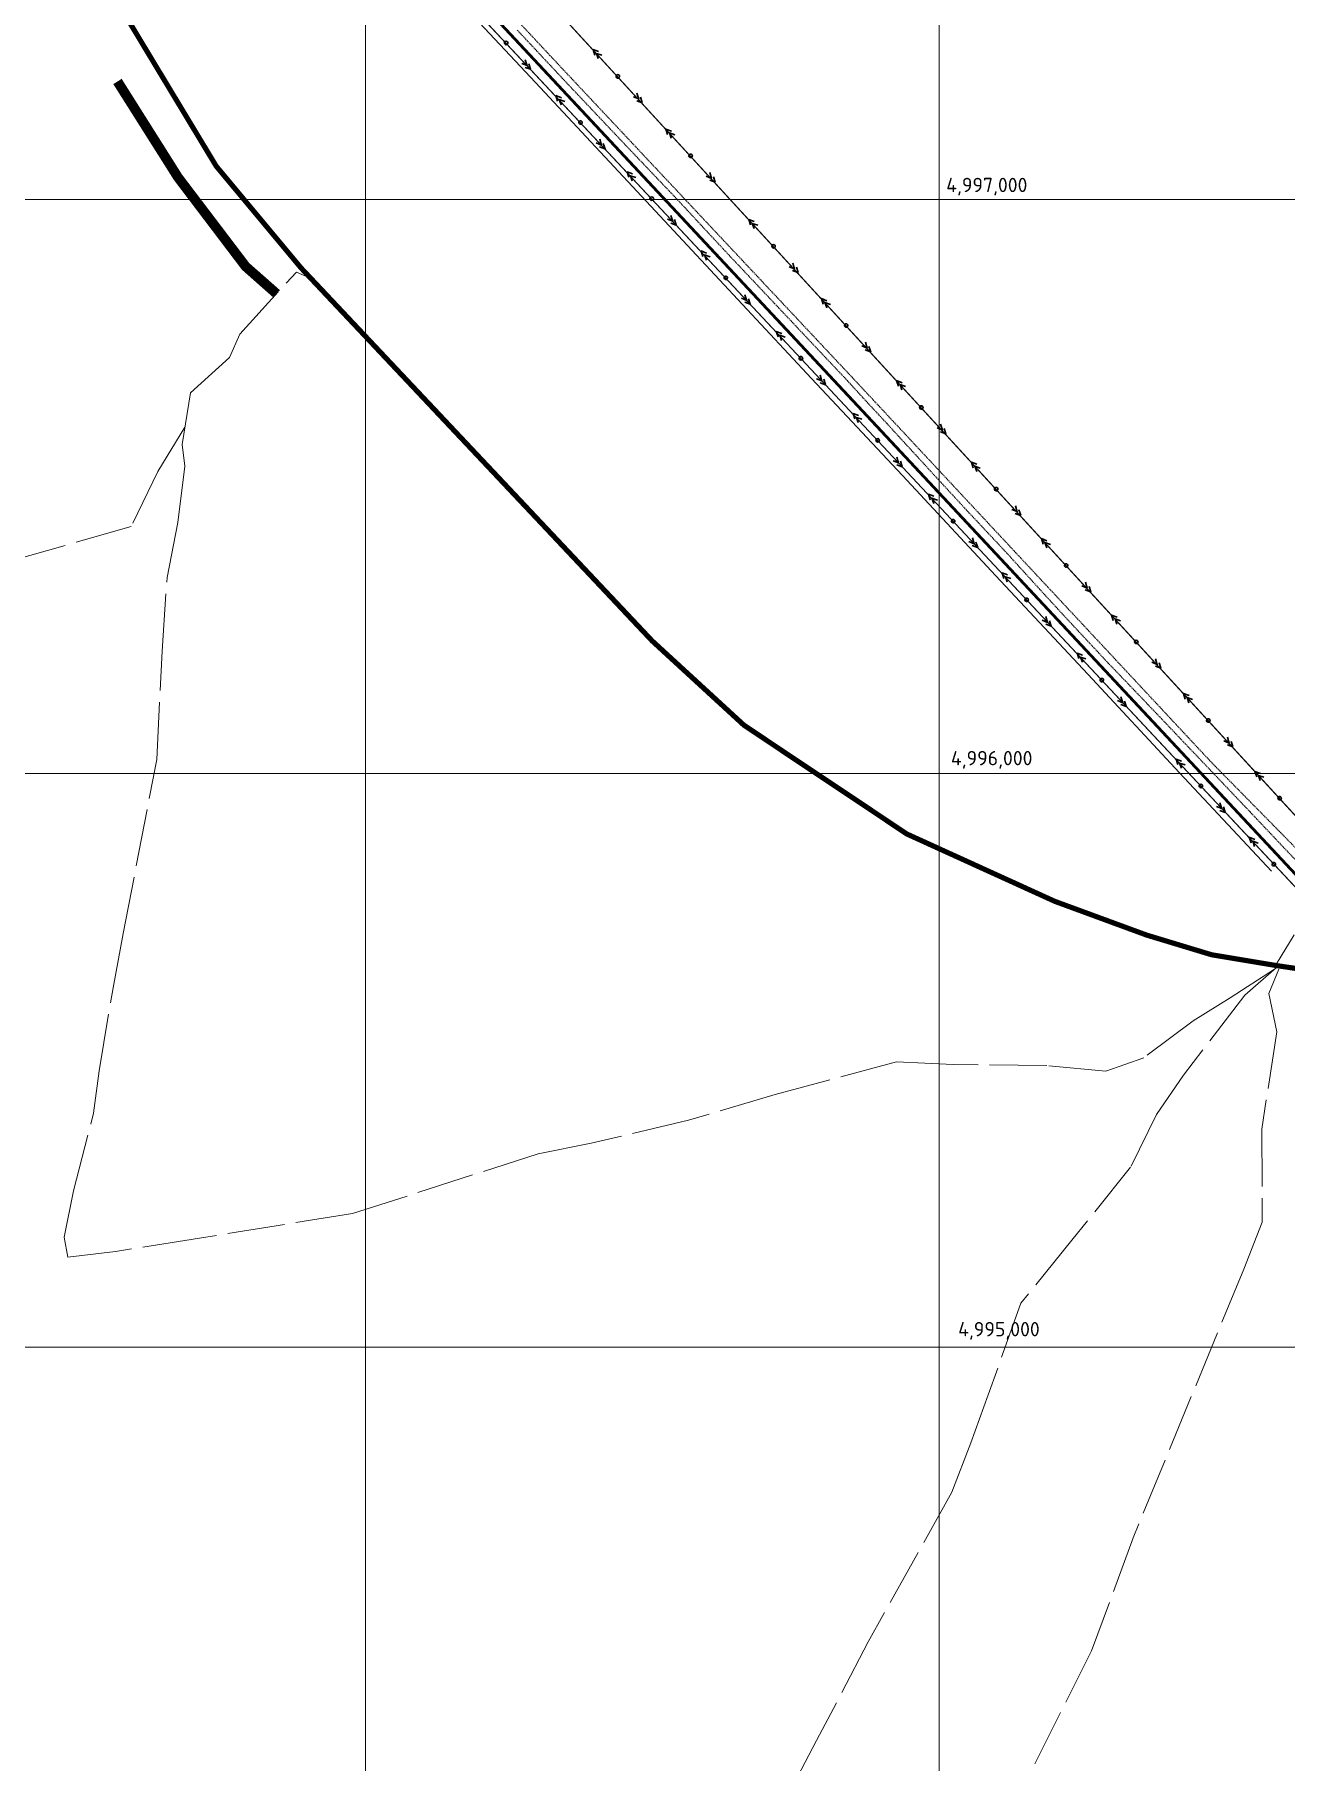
# Model space of a CAD drawing. Header units: millimetres. Extents: x 519 to 9564855, y -810 to 5021775.
# Drawn here: x 9521423 to 9523604, y 4994278 to 4997288 of the extents above; entities that cross this region are included whole.
import ezdxf

# ---------------------------------------------------------------- set-up
doc = ezdxf.new("R2010")
doc.units = ezdxf.units.MM
doc.header["$LTSCALE"] = 2
doc.header["$MEASUREMENT"] = 0
for name, pattern in [('92051501$0$GROUND1', [60, 50, -10]), ('92051501$0$GROUND2', [35, 25, -10]), ('Podzemka', [5, 2, -1, 2])]:
    doc.linetypes.add(name, pattern=pattern)
for name, color, linetype in [('AL_PIP_CRUDE OIL', 210, 'Continuous'), ('GRID_PULKOVO', 7, 'Continuous'), ('ROAD_ASF', 9, 'Continuous'), ('ROAD_FIELD', 255, '92051501$0$GROUND2'), ('ROAD_GROUND', 9, 'Continuous'), ('Эл.выс.', 1, 'Continuous')]:
    doc.layers.add(name, color=color, linetype=linetype)
for name, color, linetype, lineweight in [('Водопровод', 5, 'Continuous', 30), ('Электро', 1, 'Continuous', 30), ('Электроснаб', 1, 'Continuous', 18), ('Электроснабжене', 1, 'Continuous', 18)]:
    doc.layers.add(name, color=color, linetype=linetype, lineweight=lineweight)
doc.styles.add('Elect', font='isocpeur.ttf')

msp = doc.modelspace()

# ---------------------------------------------------------------- linework, layer by layer
at = {"layer": 'AL_PIP_CRUDE OIL', "lineweight": 60, "const_width": 5}
msp.add_lwpolyline([(9523408.96955, 5008589.07215), (9522866.96955, 5008436.07215), (9522326.96955, 5007087.07215), (9522313.96594, 5006750.08943), (9522363.50455, 5006330.19015), (9523532.73502, 5003851.53167), (9523509.9659, 5003501.17422), (9523544.63322, 5003488.85485), (9523203.95221, 5002551.92724), (9523207.94138, 5002504.46778), (9521587.24018, 4997999.63007), (9523708.12981, 4995731.08727), (9526814.15531, 4995451.17542), (9528489.4409, 4995215.37355), (9528594.43514, 4995358.95224), (9530593.64001, 4995059.64331), (9530879.24426, 4994914.43479), (9530977.35799, 4994842.68501), (9531002.94658, 4994841.81396), (9531002.94658, 4994841.81396), (9531002.94648, 4994841.81391)], dxfattribs=at)
at = {"layer": 'GRID_PULKOVO', "lineweight": 0}
for p, q in [((9523000, 5011000), (9523000, 4992000)), ((9522000, 5010000), (9522000, 4992000)), ((9519000, 4997000), (9533000, 4997000)), ((9519000, 4996000), (9533000, 4996000)), ((9519000, 4995000), (9533000, 4995000))]:
    msp.add_line(p, q, dxfattribs=at)
at = {"layer": 'ROAD_ASF', "lineweight": 0}
for points in [[(9528298.2867, 4995168.93136), (9526231.21481, 4995381.48735), (9523869.78115, 4995627.69086), (9523645.75861, 4995653.60503), (9523591.51173, 4995661.52648), (9523474.39828, 4995680.98455), (9523360.83194, 4995715.36281), (9523200.35695, 4995774.30053), (9522942.1872, 4995891.78385), (9522657.92062, 4996081.52179), (9522497.5187, 4996228.7826), (9521885.14489, 4996878.97331), (9521737.23529, 4997056.36456), (9521526.30791, 4997406.20512)], [(9528299.337, 4995174.855), (9526231.837, 4995387.455), (9523870.437, 4995633.655), (9523646.537, 4995659.555), (9523592.437, 4995667.455), (9523475.76488, 4995686.83974), (9523362.737, 4995721.055), (9523202.637, 4995779.855), (9522945.1143, 4995897.04387), (9522661.637, 4996086.255), (9522501.737, 4996233.055), (9521889.637, 4996882.955), (9521742.137, 4997059.855), (9521531.837, 4997408.655)]]:
    msp.add_lwpolyline(points, dxfattribs=at)
at = {"layer": 'ROAD_FIELD', "linetype": '92051501$0$GROUND1', "lineweight": 0}
for points in [[(9523584.76439, 4995659.02487), (9523507.4633, 4995608.82682), (9523442.97659, 4995569.06249), (9523356.53696, 4995504.61689), (9523290.67822, 4995481.30679), (9523187.7739, 4995490.90504), (9523024.637, 4995492.855), (9522925.337, 4995497.455), (9522714.137, 4995440.355), (9522562.837, 4995395.555), (9522393.437, 4995355.755), (9522300.837, 4995336.855), (9521977.337, 4995233.155), (9521710.637, 4995190.155), (9521563.937, 4995166.755), (9521481.237, 4995157.255), (9521474.737, 4995191.655), (9521490.637, 4995272.855), (9521525.98015, 4995407.68476), (9521535.58457, 4995481.72866), (9521559.737, 4995626.255), (9521577.437, 4995720.855), (9521636.12463, 4996024.47125), (9521645.337, 4996213.255), (9521653.96144, 4996341.21463), (9521672.937, 4996436.955), (9521684.737, 4996535.455), (9521680.38944, 4996573.4016), (9521694.637, 4996662.955), (9521763.037, 4996724.855), (9521780.54959, 4996765.36734), (9521879.3377, 4996873.69081), (9521898.14796, 4996865.16724)], [(9521685.17409, 4996603.47565), (9521638.137, 4996526.055), (9521591.52591, 4996430.39426), (9521383.837, 4996370.955), (9521170.037, 4996321.855), (9521077.88383, 4996308.04249)], [(9523681.29951, 4995821.02576), (9523588.05274, 4995668.18343)], [(9523588.26203, 4995662.06641), (9523532.54019, 4995613.61086), (9523425.837, 4995474.255), (9523378.537, 4995405.655), (9523333.737, 4995314.055), (9523231.2364, 4995186.39223), (9523142.337, 4995076.855), (9523085.637, 4994917.055), (9523055.137, 4994833.355), (9523021.937, 4994747.255), (9522876.437, 4994486.755), (9522786.27817, 4994314.51292), (9522739.337, 4994225.655), (9522690.937, 4994093.555), (9522669.937, 4993973.355), (9522627.75277, 4993752.52436), (9522597.637, 4993606.755), (9522575.237, 4993480.355), (9522534.937, 4993262.055), (9522501.237, 4993080.055), (9522485.437, 4992967.755), (9522443.09503, 4992756.29474), (9522429.24221, 4992531.01557)], [(9523591.937, 4995658.855), (9523574.82655, 4995616.74594), (9523588.75818, 4995549.66339), (9523562.16139, 4995380.05852), (9523563.137, 4995217.855), (9523531.037, 4995136.255), (9523337.90383, 4994668.18661), (9523265.7125, 4994470.73622), (9523159.337, 4994259.655), (9523121.037, 4994114.055), (9523103.93647, 4994032.09814), (9523093.237, 4993954.155), (9523061.97258, 4993522.72109), (9523102.037, 4993276.755), (9523132.64409, 4992922.77557), (9523095.99964, 4992600.46961), (9523096.72584, 4992562.92903)]]:
    msp.add_lwpolyline(points, dxfattribs=at)
at = {"layer": 'ROAD_GROUND', "color": 8, "lineweight": 0, "const_width": 9}
msp.add_lwpolyline([(9528298.81185, 4995171.89318), (9526231.52379, 4995384.4714), (9523870.10908, 4995630.67293), (9523646.14781, 4995656.58002), (9523591.97436, 4995664.49074), (9523475.08158, 4995683.91215), (9523361.78447, 4995718.2089), (9523201.49697, 4995777.07777), (9522943.65075, 4995894.41386), (9522659.77881, 4996083.8884), (9522499.62785, 4996230.9188), (9521887.39094, 4996880.96416), (9521739.68614, 4997058.10978), (9521529.07245, 4997407.43006)], dxfattribs=at)
at = {"layer": 'ROAD_GROUND', "lineweight": 0}
for points, const_width in [([(9521567.40172, 4997205.64075), (9521673.0687, 4997038.87721), (9521790.8106, 4996883.32921), (9521844.82041, 4996835.66063)], 14), ([(9521574.04653, 4997209.1665), (9521576.61374, 4997205.11493)], 0.5)]:
    msp.add_lwpolyline(points, dxfattribs=dict(at, const_width=const_width))
for points in [[(9521561.06643, 4997201.6265), (9521666.90041, 4997034.59942), (9521785.2842, 4996878.20341), (9521839.8575, 4996830.03751)], [(9521573.737, 4997209.655), (9521679.237, 4997043.155), (9521796.337, 4996888.455), (9521849.78333, 4996841.28375)]]:
    msp.add_lwpolyline(points, dxfattribs=at)
at = {"layer": 'Водопровод', "linetype": 'Podzemka', "lineweight": 0, "ltscale": 0.5}
for points in [[(9521809.05861, 4997801.17492), (9522321.28486, 4997251.24444), (9522848.09461, 4996690.34295), (9523018.04254, 4996508.29052), (9523474.44343, 4996019.34995), (9523726.43358, 4995763.56926), (9523744.07352, 4995759.63526), (9524100.88532, 4995720.85887), (9524418.9719, 4995696.8346), (9524721.48043, 4995667.5756), (9525443.73324, 4995607.90442), (9525570.37635, 4995599.69793), (9526108.40371, 4995547.55865), (9526286.02644, 4995530.48459), (9526475.15533, 4995517.41433), (9526683.99455, 4995499.87704), (9526817.43808, 4995482.55757), (9527010.89284, 4995452.72098), (9527327.42458, 4995409.488), (9527594.44513, 4995374.98379), (9527801.7804, 4995344.91779)], [(9523638.10901, 4995831.29506), (9523599.05466, 4995872.47944), (9523541.83181, 4995933.06846), (9523464.54231, 4996014.26932), (9523364.20588, 4996119.74579), (9523294.73569, 4996192.1673), (9523225.19185, 4996266.52767), (9523175.33429, 4996320.75492), (9523118.08286, 4996383.73245), (9523047.57824, 4996458.94615), (9522990.90932, 4996520.23298), (9522908.4206, 4996610.18265), (9522866.29701, 4996655.51549), (9522845.34557, 4996678.46718), (9522839.93345, 4996684.39599), (9522713.33543, 4996818.52259), (9522630.98179, 4996905.89695), (9522543.10474, 4997000.44274), (9522446.31252, 4997102.06086), (9522345.82408, 4997208.39829), (9522263.99232, 4997295.82371)]]:
    msp.add_lwpolyline(points, dxfattribs=at)
at = {"layer": 'Эл.выс.', "elevation": -24.6849}
msp.add_lwpolyline([(9523579.39276, 4995829.48628), (9523419.11216, 4996001.27608), (9523259.18776, 4996172.66338), (9523098.88686, 4996344.32558), (9522936.00336, 4996518.90938), (9522777.38316, 4996688.32498), (9522617.08846, 4996860.15728), (9522456.94916, 4997031.73548), (9522296.31526, 4997203.82818), (9522136.63956, 4997374.64808), (9521979.43256, 4997543.00418), (9521819.42276, 4997714.34828), (9521658.90166, 4997886.53658), (9521563.59846, 4997995.00008), (9521604.86126, 4998117.72308), (9521550.29116, 4997990.23788), (9521658.90166, 4997886.53658)], dxfattribs=at)
at = {"layer": 'Электро'}
for p, q in [((9521686.2361, 4998035.15895), (9523675.71145, 4995866.21379)), ((9523696.51523, 4995720.48046), (9521569.84884, 4997994.48601)), ((9522281.64135, 4997233.087), (9522278.52228, 4997243.58019)), ((9522406.0609, 4997257.84576), (9522396.56723, 4997261.45435)), ((9522396.56723, 4997261.45435), (9522399.56708, 4997251.86652)), ((9522402.53568, 4997254.59989), (9522412.04396, 4997251.34779)), ((9522405.73567, 4997245.53939), (9522402.53568, 4997254.59989)), ((9522281.65671, 4997233.44346), (9522272.35671, 4997237.24287)), ((9522287.62579, 4997226.93266), (9522278.31043, 4997230.3756)), ((9522287.81169, 4997227.10309), (9522284.81709, 4997236.34088)), ((9522331.8057, 4997181.15375), (9522334.78495, 4997171.5595)), ((9522341.2916, 4997177.52478), (9522331.8057, 4997181.15375)), ((9522476.22729, 4997174.93854), (9522473.08568, 4997185.42501)), ((9522340.93993, 4997165.21913), (9522337.75942, 4997174.28649)), ((9522337.75942, 4997174.28649), (9522347.26069, 4997171.01397)), ((9522476.24188, 4997175.29503), (9522466.93373, 4997179.07445)), ((9522482.22493, 4997168.79706), (9522472.9022, 4997172.21999)), ((9522482.41047, 4997168.9679), (9522479.39602, 4997178.19923)), ((9522533.12624, 4997119.31792), (9522523.63256, 4997122.9265)), ((9522523.63256, 4997122.9265), (9522526.63241, 4997113.33868)), ((9522411.2951, 4997094.82349), (9522401.9951, 4997098.6229)), ((9522417.26418, 4997088.31269), (9522407.94882, 4997091.75564)), ((9522411.27974, 4997094.46704), (9522408.16067, 4997104.96023)), ((9522417.45009, 4997088.48313), (9522414.45548, 4997097.72091)), ((9522529.60101, 4997116.07204), (9522539.10929, 4997112.81995)), ((9522532.801, 4997107.01154), (9522529.60101, 4997116.07204)), ((9522455.89622, 4997048.46602), (9522458.87547, 4997038.87177)), ((9522465.38213, 4997044.83705), (9522455.89622, 4997048.46602)), ((9522465.03046, 4997032.5314), (9522461.84994, 4997041.59875)), ((9522461.84994, 4997041.59875), (9522471.35121, 4997038.32624)), ((9522603.30721, 4997036.76719), (9522593.99907, 4997040.54661)), ((9522609.29026, 4997030.26922), (9522599.96753, 4997033.69215)), ((9522603.29262, 4997036.4107), (9522600.15101, 4997046.89716)), ((9522609.4758, 4997030.44005), (9522606.46136, 4997039.67139)), ((9522535.37027, 4996961.7793), (9522532.25119, 4996972.2725)), ((9522535.38563, 4996962.13576), (9522526.08562, 4996965.93517)), ((9522541.35471, 4996955.62496), (9522532.03935, 4996959.0679)), ((9522541.54061, 4996955.7954), (9522538.546, 4996965.03318)), ((9522677.68843, 4996961.71483), (9522668.19475, 4996965.32342)), ((9522668.19475, 4996965.32342), (9522671.1946, 4996955.73559)), ((9522674.1632, 4996958.46895), (9522683.67148, 4996955.21686)), ((9522677.36319, 4996949.40845), (9522674.1632, 4996958.46895)), ((9522585.01192, 4996910.40496), (9522587.99117, 4996900.81071)), ((9522594.49783, 4996906.77599), (9522585.01192, 4996910.40496)), ((9522594.14615, 4996894.47034), (9522590.96564, 4996903.5377)), ((9522590.96564, 4996903.5377), (9522600.46691, 4996900.26518)), ((9522747.8694, 4996879.1641), (9522738.56126, 4996882.94352)), ((9522747.85481, 4996878.80761), (9522744.7132, 4996889.29407)), ((9522754.03799, 4996872.83696), (9522751.02355, 4996882.0683)), ((9522753.85245, 4996872.66613), (9522744.52972, 4996876.08906)), ((9522664.50132, 4996824.07471), (9522655.20132, 4996827.87411)), ((9522670.4704, 4996817.5639), (9522661.15504, 4996821.00685)), ((9522664.48597, 4996823.71825), (9522661.36689, 4996834.21144)), ((9522670.65631, 4996817.73434), (9522667.6617, 4996826.97212)), ((9522804.28443, 4996823.69865), (9522794.79075, 4996827.30723)), ((9522794.79075, 4996827.30723), (9522797.7906, 4996817.71941)), ((9522800.75921, 4996820.45277), (9522810.26748, 4996817.20068)), ((9522803.95919, 4996811.39227), (9522800.75921, 4996820.45277)), ((9522716.07327, 4996770.26345), (9522719.05252, 4996760.6692)), ((9522725.55917, 4996766.63448), (9522716.07327, 4996770.26345)), ((9522725.2075, 4996754.32883), (9522722.02699, 4996763.39619)), ((9522722.02699, 4996763.39619), (9522731.52826, 4996760.12368)), ((9522874.46541, 4996741.14792), (9522865.15726, 4996744.92734)), ((9522880.44846, 4996734.64995), (9522871.12572, 4996738.07288)), ((9522874.45081, 4996740.79143), (9522871.3092, 4996751.27789)), ((9522880.63399, 4996734.82078), (9522877.61955, 4996744.05212)), ((9522795.56267, 4996683.9332), (9522786.26267, 4996687.7326)), ((9522801.53175, 4996677.42239), (9522792.21639, 4996680.86534)), ((9522795.54732, 4996683.57674), (9522792.42824, 4996694.06993)), ((9522801.71766, 4996677.59283), (9522798.72305, 4996686.83062)), ((9522935.32376, 4996680.83831), (9522925.83009, 4996684.4469)), ((9522925.83009, 4996684.4469), (9522928.82993, 4996674.85907)), ((9522931.79854, 4996677.59244), (9522941.30681, 4996674.34034)), ((9522934.99852, 4996668.53193), (9522931.79854, 4996677.59244)), ((9522849.75867, 4996627.31609), (9522852.73792, 4996617.72185)), ((9522859.24458, 4996623.68712), (9522849.75867, 4996627.31609)), ((9522858.89291, 4996611.38147), (9522855.71239, 4996620.44883)), ((9522855.71239, 4996620.44883), (9522865.21366, 4996617.17632)), ((9523005.49014, 4996597.93109), (9523002.34854, 4996608.41756)), ((9523005.50474, 4996598.28758), (9522996.19659, 4996602.067)), ((9523011.48779, 4996591.78961), (9523002.16505, 4996595.21254)), ((9523011.67332, 4996591.96044), (9523008.65888, 4996601.19178)), ((9522929.23272, 4996540.62938), (9522926.11364, 4996551.12257)), ((9522929.24808, 4996540.98584), (9522919.94807, 4996544.78524)), ((9522935.21716, 4996534.47503), (9522925.90179, 4996537.91798)), ((9522935.40306, 4996534.64547), (9522932.40845, 4996543.88326)), ((9523065.72162, 4996538.67731), (9523056.22795, 4996542.28589)), ((9523056.22795, 4996542.28589), (9523059.22779, 4996532.69807)), ((9523062.1964, 4996535.43143), (9523071.70468, 4996532.17934)), ((9523065.39639, 4996526.37093), (9523062.1964, 4996535.43143)), ((9522981.42054, 4996486.53247), (9522984.39978, 4996476.93822)), ((9522990.90644, 4996482.9035), (9522981.42054, 4996486.53247)), ((9522990.55477, 4996470.59785), (9522987.37425, 4996479.6652)), ((9522987.37425, 4996479.6652), (9522996.87552, 4996476.39269)), ((9523135.9026, 4996456.12657), (9523126.59445, 4996459.906)), ((9523135.88801, 4996455.77008), (9523132.7464, 4996466.25655)), ((9523142.07119, 4996449.79944), (9523139.05674, 4996459.03078)), ((9523141.88565, 4996449.62861), (9523132.56291, 4996453.05154)), ((9523060.90994, 4996400.20221), (9523051.60993, 4996404.00162)), ((9523060.89458, 4996399.84575), (9523057.7755, 4996410.33895)), ((9523067.06492, 4996393.86184), (9523064.07031, 4996403.09963)), ((9523187.85065, 4996405.53107), (9523178.35697, 4996409.13966)), ((9523178.35697, 4996409.13966), (9523181.35682, 4996399.55183)), ((9523184.32543, 4996402.28519), (9523193.8337, 4996399.0331)), ((9523187.52541, 4996393.22469), (9523184.32543, 4996402.28519)), ((9523066.87902, 4996393.69141), (9523057.56366, 4996397.13435)), ((9523109.55806, 4996349.51735), (9523112.53731, 4996339.92311)), ((9523119.04396, 4996345.88838), (9523109.55806, 4996349.51735)), ((9523118.69229, 4996333.58273), (9523115.51178, 4996342.65009)), ((9523115.51178, 4996342.65009), (9523125.01305, 4996339.37758)), ((9523258.03163, 4996322.98034), (9523248.72348, 4996326.75976)), ((9523264.01468, 4996316.48237), (9523254.69194, 4996319.9053)), ((9523258.01703, 4996322.62385), (9523254.87542, 4996333.11031)), ((9523264.20021, 4996316.6532), (9523261.18577, 4996325.88454)), ((9523189.04746, 4996263.1871), (9523179.74746, 4996266.98651)), ((9523195.01654, 4996256.67629), (9523185.70118, 4996260.11924)), ((9523189.0321, 4996262.83064), (9523185.91303, 4996273.32383)), ((9523195.20244, 4996256.84673), (9523192.20784, 4996266.08452)), ((9523310.01709, 4996272.34404), (9523300.52342, 4996275.95262)), ((9523300.52342, 4996275.95262), (9523303.52326, 4996266.3648)), ((9523306.49187, 4996269.09816), (9523316.00015, 4996265.84607)), ((9523309.69185, 4996260.03766), (9523306.49187, 4996269.09816)), ((9523240.44242, 4996209.56509), (9523243.42167, 4996199.97084)), ((9523249.92833, 4996205.93612), (9523240.44242, 4996209.56509)), ((9523249.57666, 4996193.63047), (9523246.39614, 4996202.69783)), ((9523246.39614, 4996202.69783), (9523255.89741, 4996199.42532)), ((9523380.19807, 4996189.79331), (9523370.88992, 4996193.57273)), ((9523380.18348, 4996189.43682), (9523377.04187, 4996199.92328)), ((9523386.36666, 4996183.46617), (9523383.35221, 4996192.69751)), ((9523386.18112, 4996183.29534), (9523376.85838, 4996186.71827)), ((9523319.93183, 4996123.23484), (9523310.63182, 4996127.03424)), ((9523319.91647, 4996122.87838), (9523316.79739, 4996133.37157)), ((9523435.55366, 4996135.48286), (9523426.05999, 4996139.09145)), ((9523426.05999, 4996139.09145), (9523429.05983, 4996129.50362)), ((9523432.02844, 4996132.23699), (9523441.53672, 4996128.98489)), ((9523435.22842, 4996123.17649), (9523432.02844, 4996132.23699)), ((9523325.90091, 4996116.72403), (9523316.58554, 4996120.16698)), ((9523326.08681, 4996116.89447), (9523323.0922, 4996126.13226)), ((9523505.73464, 4996052.93213), (9523496.42649, 4996056.71155)), ((9523511.71769, 4996046.43416), (9523502.39495, 4996049.85709)), ((9523505.72005, 4996052.57564), (9523502.57844, 4996063.06211)), ((9523511.90323, 4996046.605), (9523508.88878, 4996055.83633)), ((9523413.12053, 4996024.92355), (9523416.09978, 4996015.3293)), ((9523422.60644, 4996021.29457), (9523413.12053, 4996024.92355)), ((9523422.25476, 4996008.98893), (9523419.07425, 4996018.05628)), ((9523419.07425, 4996018.05628), (9523428.57552, 4996014.78377)), ((9523559.96048, 4995999.85336), (9523550.4668, 4996003.46194)), ((9523550.4668, 4996003.46194), (9523553.46665, 4995993.87412)), ((9523556.43526, 4995996.60748), (9523565.94353, 4995993.35539)), ((9523559.63524, 4995987.54698), (9523556.43526, 4995996.60748)), ((9523492.59458, 4995938.23683), (9523489.4755, 4995948.73002)), ((9523492.60993, 4995938.59329), (9523483.30993, 4995942.3927)), ((9523498.57901, 4995932.08249), (9523489.26365, 4995935.52543)), ((9523498.76492, 4995932.25292), (9523495.77031, 4995941.49071)), ((9523540.59287, 4995888.6197), (9523543.57211, 4995879.02545)), ((9523550.07877, 4995884.99073), (9523540.59287, 4995888.6197)), ((9523549.7271, 4995872.68508), (9523546.54659, 4995881.75244)), ((9523546.54659, 4995881.75244), (9523556.04785, 4995878.47993))]:
    msp.add_line(p, q, dxfattribs=at)
for centre, start, end in [((9522245.11303, 4997272.88655), 63.11092574, 243.11092574), ((9522245.11303, 4997272.88655), 243.11092574, 63.11092574), ((9522439.61356, 4997214.65953), 63.23398803, 243.23398803), ((9522439.61356, 4997214.65953), 243.23398803, 63.23398803), ((9522374.75142, 4997134.26658), 63.11092154, 243.11092154), ((9522374.75142, 4997134.26658), 243.11092154, 63.11092154), ((9522566.67889, 4997076.13169), 63.23398779, 243.23398779), ((9522566.67889, 4997076.13169), 243.23398779, 63.23398779), ((9522498.84195, 4997001.57885), 63.11092574, 243.11092574), ((9522498.84195, 4997001.57885), 243.11092574, 63.11092574), ((9522711.24108, 4996918.5286), 63.23398373, 243.23398373), ((9522711.24108, 4996918.5286), 243.23398373, 63.23398373), ((9522627.95764, 4996863.51779), 63.11092574, 243.11092586), ((9522627.95764, 4996863.51779), 243.11092586, 63.11092574), ((9522837.83709, 4996780.51242), 63.23398803, 243.23398803), ((9522837.83709, 4996780.51242), 243.23398803, 63.23398803), ((9522759.01899, 4996723.37628), 63.11092154, 243.11092154), ((9522759.01899, 4996723.37628), 243.11092154, 63.11092154), ((9522968.87642, 4996637.65208), 63.23398791, 243.23398791), ((9522968.87642, 4996637.65208), 243.23398791, 63.23398791), ((9522892.70439, 4996580.42892), 63.11092563, 243.11092563), ((9522892.70439, 4996580.42892), 243.11092563, 63.11092563), ((9523099.27428, 4996495.49108), 63.23398803, 243.23398803), ((9523099.27428, 4996495.49108), 243.23398803, 63.23398803), ((9523024.36626, 4996439.6453), 63.11092154, 243.11092154), ((9523024.36626, 4996439.6453), 243.11092154, 63.11092154), ((9523221.40331, 4996362.34484), 63.23398349, 243.23398337), ((9523221.40331, 4996362.34484), 243.23398337, 63.23398349), ((9523152.50378, 4996302.63019), 63.11092131, 243.11092143), ((9523152.50378, 4996302.63019), 243.11092143, 63.11092131), ((9523343.56975, 4996229.15781), 63.23398373, 243.23398373), ((9523343.56975, 4996229.15781), 243.23398373, 63.23398373), ((9523283.38814, 4996162.67792), 63.11091305, 243.11091305), ((9523283.38814, 4996162.67792), 243.11091305, 63.11091305), ((9523469.10632, 4996092.29663), 63.23398803, 243.23398803), ((9523469.10632, 4996092.29663), 243.23398803, 63.23398803), ((9523456.06625, 4995978.03638), 63.11092574, 243.11092574), ((9523456.06625, 4995978.03638), 243.11092574, 63.11092574), ((9523593.51314, 4995956.66713), 63.23398803, 243.23398803), ((9523593.51314, 4995956.66713), 243.23398803, 63.23398803), ((9523583.53859, 4995841.73253), 63.11092143, 243.11092143), ((9523583.53859, 4995841.73253), 243.11092143, 63.11092143)]:
    msp.add_arc(centre, 3, start, end, dxfattribs=at)
at = {"layer": 'Электроснаб', "color": 1, "lineweight": 0}
for p, q in [((9521686.2361, 4998035.15895), (9523675.71145, 4995866.21379)), ((9523696.51523, 4995720.48046), (9521569.84884, 4997994.48601)), ((9522281.64135, 4997233.087), (9522278.52228, 4997243.58019)), ((9522406.0609, 4997257.84576), (9522396.56723, 4997261.45435)), ((9522396.56723, 4997261.45435), (9522399.56708, 4997251.86652)), ((9522402.53568, 4997254.59989), (9522412.04396, 4997251.34779)), ((9522405.73567, 4997245.53939), (9522402.53568, 4997254.59989)), ((9522281.65671, 4997233.44346), (9522272.35671, 4997237.24287)), ((9522287.62579, 4997226.93266), (9522278.31043, 4997230.3756)), ((9522287.81169, 4997227.10309), (9522284.81709, 4997236.34088)), ((9522331.8057, 4997181.15375), (9522334.78495, 4997171.5595)), ((9522341.2916, 4997177.52478), (9522331.8057, 4997181.15375)), ((9522476.22729, 4997174.93854), (9522473.08568, 4997185.42501)), ((9522340.93993, 4997165.21913), (9522337.75942, 4997174.28649)), ((9522337.75942, 4997174.28649), (9522347.26069, 4997171.01397)), ((9522476.24188, 4997175.29503), (9522466.93373, 4997179.07445)), ((9522482.22493, 4997168.79706), (9522472.9022, 4997172.21999)), ((9522482.41047, 4997168.9679), (9522479.39602, 4997178.19923)), ((9522533.12624, 4997119.31792), (9522523.63256, 4997122.9265)), ((9522523.63256, 4997122.9265), (9522526.63241, 4997113.33868)), ((9522411.2951, 4997094.82349), (9522401.9951, 4997098.6229)), ((9522417.26418, 4997088.31269), (9522407.94882, 4997091.75564)), ((9522411.27974, 4997094.46704), (9522408.16067, 4997104.96023)), ((9522417.45009, 4997088.48313), (9522414.45548, 4997097.72091)), ((9522529.60101, 4997116.07204), (9522539.10929, 4997112.81995)), ((9522532.801, 4997107.01154), (9522529.60101, 4997116.07204)), ((9522455.89622, 4997048.46602), (9522458.87547, 4997038.87177)), ((9522465.38213, 4997044.83705), (9522455.89622, 4997048.46602)), ((9522465.03046, 4997032.5314), (9522461.84994, 4997041.59875)), ((9522461.84994, 4997041.59875), (9522471.35121, 4997038.32624)), ((9522603.30721, 4997036.76719), (9522593.99907, 4997040.54661)), ((9522609.29026, 4997030.26922), (9522599.96753, 4997033.69215)), ((9522603.29262, 4997036.4107), (9522600.15101, 4997046.89716)), ((9522609.4758, 4997030.44005), (9522606.46136, 4997039.67139)), ((9522535.37027, 4996961.7793), (9522532.25119, 4996972.2725)), ((9522535.38563, 4996962.13576), (9522526.08562, 4996965.93517)), ((9522541.35471, 4996955.62496), (9522532.03935, 4996959.0679)), ((9522541.54061, 4996955.7954), (9522538.546, 4996965.03318)), ((9522677.68843, 4996961.71483), (9522668.19475, 4996965.32342)), ((9522668.19475, 4996965.32342), (9522671.1946, 4996955.73559)), ((9522674.1632, 4996958.46895), (9522683.67148, 4996955.21686)), ((9522677.36319, 4996949.40845), (9522674.1632, 4996958.46895)), ((9522585.01192, 4996910.40496), (9522587.99117, 4996900.81071)), ((9522594.49783, 4996906.77599), (9522585.01192, 4996910.40496)), ((9522594.14615, 4996894.47034), (9522590.96564, 4996903.5377)), ((9522590.96564, 4996903.5377), (9522600.46691, 4996900.26518)), ((9522747.8694, 4996879.1641), (9522738.56126, 4996882.94352)), ((9522747.85481, 4996878.80761), (9522744.7132, 4996889.29407)), ((9522754.03799, 4996872.83696), (9522751.02355, 4996882.0683)), ((9522753.85245, 4996872.66613), (9522744.52972, 4996876.08906)), ((9522664.50132, 4996824.07471), (9522655.20132, 4996827.87411)), ((9522670.4704, 4996817.5639), (9522661.15504, 4996821.00685)), ((9522664.48597, 4996823.71825), (9522661.36689, 4996834.21144)), ((9522670.65631, 4996817.73434), (9522667.6617, 4996826.97212)), ((9522804.28443, 4996823.69865), (9522794.79075, 4996827.30723)), ((9522794.79075, 4996827.30723), (9522797.7906, 4996817.71941)), ((9522800.75921, 4996820.45277), (9522810.26748, 4996817.20068)), ((9522803.95919, 4996811.39227), (9522800.75921, 4996820.45277)), ((9522716.07327, 4996770.26345), (9522719.05252, 4996760.6692)), ((9522725.55917, 4996766.63448), (9522716.07327, 4996770.26345)), ((9522725.2075, 4996754.32883), (9522722.02699, 4996763.39619)), ((9522722.02699, 4996763.39619), (9522731.52826, 4996760.12368)), ((9522874.46541, 4996741.14792), (9522865.15726, 4996744.92734)), ((9522880.44846, 4996734.64995), (9522871.12572, 4996738.07288)), ((9522874.45081, 4996740.79143), (9522871.3092, 4996751.27789)), ((9522880.63399, 4996734.82078), (9522877.61955, 4996744.05212)), ((9522795.56267, 4996683.9332), (9522786.26267, 4996687.7326)), ((9522801.53175, 4996677.42239), (9522792.21639, 4996680.86534)), ((9522795.54732, 4996683.57674), (9522792.42824, 4996694.06993)), ((9522801.71766, 4996677.59283), (9522798.72305, 4996686.83062)), ((9522935.32376, 4996680.83831), (9522925.83009, 4996684.4469)), ((9522925.83009, 4996684.4469), (9522928.82993, 4996674.85907)), ((9522931.79854, 4996677.59244), (9522941.30681, 4996674.34034)), ((9522934.99852, 4996668.53193), (9522931.79854, 4996677.59244)), ((9522849.75867, 4996627.31609), (9522852.73792, 4996617.72185)), ((9522859.24458, 4996623.68712), (9522849.75867, 4996627.31609)), ((9522858.89291, 4996611.38147), (9522855.71239, 4996620.44883)), ((9522855.71239, 4996620.44883), (9522865.21366, 4996617.17632)), ((9523005.49014, 4996597.93109), (9523002.34854, 4996608.41756)), ((9523005.50474, 4996598.28758), (9522996.19659, 4996602.067)), ((9523011.48779, 4996591.78961), (9523002.16505, 4996595.21254)), ((9523011.67332, 4996591.96044), (9523008.65888, 4996601.19178)), ((9522929.23272, 4996540.62938), (9522926.11364, 4996551.12257)), ((9522929.24808, 4996540.98584), (9522919.94807, 4996544.78524)), ((9522935.21716, 4996534.47503), (9522925.90179, 4996537.91798)), ((9522935.40306, 4996534.64547), (9522932.40845, 4996543.88326)), ((9523065.72162, 4996538.67731), (9523056.22795, 4996542.28589)), ((9523056.22795, 4996542.28589), (9523059.22779, 4996532.69807)), ((9523062.1964, 4996535.43143), (9523071.70468, 4996532.17934)), ((9523065.39639, 4996526.37093), (9523062.1964, 4996535.43143)), ((9522981.42054, 4996486.53247), (9522984.39978, 4996476.93822)), ((9522990.90644, 4996482.9035), (9522981.42054, 4996486.53247)), ((9522990.55477, 4996470.59785), (9522987.37425, 4996479.6652)), ((9522987.37425, 4996479.6652), (9522996.87552, 4996476.39269)), ((9523135.9026, 4996456.12657), (9523126.59445, 4996459.906)), ((9523135.88801, 4996455.77008), (9523132.7464, 4996466.25655)), ((9523142.07119, 4996449.79944), (9523139.05674, 4996459.03078)), ((9523141.88565, 4996449.62861), (9523132.56291, 4996453.05154)), ((9523060.90994, 4996400.20221), (9523051.60993, 4996404.00162)), ((9523060.89458, 4996399.84575), (9523057.7755, 4996410.33895)), ((9523067.06492, 4996393.86184), (9523064.07031, 4996403.09963)), ((9523187.85065, 4996405.53107), (9523178.35697, 4996409.13966)), ((9523178.35697, 4996409.13966), (9523181.35682, 4996399.55183)), ((9523184.32543, 4996402.28519), (9523193.8337, 4996399.0331)), ((9523187.52541, 4996393.22469), (9523184.32543, 4996402.28519)), ((9523066.87902, 4996393.69141), (9523057.56366, 4996397.13435)), ((9523109.55806, 4996349.51735), (9523112.53731, 4996339.92311)), ((9523119.04396, 4996345.88838), (9523109.55806, 4996349.51735)), ((9523118.69229, 4996333.58273), (9523115.51178, 4996342.65009)), ((9523115.51178, 4996342.65009), (9523125.01305, 4996339.37758)), ((9523258.03163, 4996322.98034), (9523248.72348, 4996326.75976)), ((9523264.01468, 4996316.48237), (9523254.69194, 4996319.9053)), ((9523258.01703, 4996322.62385), (9523254.87542, 4996333.11031)), ((9523264.20021, 4996316.6532), (9523261.18577, 4996325.88454)), ((9523189.04746, 4996263.1871), (9523179.74746, 4996266.98651)), ((9523195.01654, 4996256.67629), (9523185.70118, 4996260.11924)), ((9523189.0321, 4996262.83064), (9523185.91303, 4996273.32383)), ((9523195.20244, 4996256.84673), (9523192.20784, 4996266.08452)), ((9523310.01709, 4996272.34404), (9523300.52342, 4996275.95262)), ((9523300.52342, 4996275.95262), (9523303.52326, 4996266.3648)), ((9523306.49187, 4996269.09816), (9523316.00015, 4996265.84607)), ((9523309.69185, 4996260.03766), (9523306.49187, 4996269.09816)), ((9523240.44242, 4996209.56509), (9523243.42167, 4996199.97084)), ((9523249.92833, 4996205.93612), (9523240.44242, 4996209.56509)), ((9523249.57666, 4996193.63047), (9523246.39614, 4996202.69783)), ((9523246.39614, 4996202.69783), (9523255.89741, 4996199.42532)), ((9523380.19807, 4996189.79331), (9523370.88992, 4996193.57273)), ((9523380.18348, 4996189.43682), (9523377.04187, 4996199.92328)), ((9523386.36666, 4996183.46617), (9523383.35221, 4996192.69751)), ((9523386.18112, 4996183.29534), (9523376.85838, 4996186.71827)), ((9523319.93183, 4996123.23484), (9523310.63182, 4996127.03424)), ((9523319.91647, 4996122.87838), (9523316.79739, 4996133.37157)), ((9523435.55366, 4996135.48286), (9523426.05999, 4996139.09145)), ((9523426.05999, 4996139.09145), (9523429.05983, 4996129.50362)), ((9523432.02844, 4996132.23699), (9523441.53672, 4996128.98489)), ((9523435.22842, 4996123.17649), (9523432.02844, 4996132.23699)), ((9523325.90091, 4996116.72403), (9523316.58554, 4996120.16698)), ((9523326.08681, 4996116.89447), (9523323.0922, 4996126.13226)), ((9523505.73464, 4996052.93213), (9523496.42649, 4996056.71155)), ((9523511.71769, 4996046.43416), (9523502.39495, 4996049.85709)), ((9523505.72005, 4996052.57564), (9523502.57844, 4996063.06211)), ((9523511.90323, 4996046.605), (9523508.88878, 4996055.83633)), ((9523413.12053, 4996024.92355), (9523416.09978, 4996015.3293)), ((9523422.60644, 4996021.29457), (9523413.12053, 4996024.92355)), ((9523422.25476, 4996008.98893), (9523419.07425, 4996018.05628)), ((9523419.07425, 4996018.05628), (9523428.57552, 4996014.78377)), ((9523559.96048, 4995999.85336), (9523550.4668, 4996003.46194)), ((9523550.4668, 4996003.46194), (9523553.46665, 4995993.87412)), ((9523556.43526, 4995996.60748), (9523565.94353, 4995993.35539)), ((9523559.63524, 4995987.54698), (9523556.43526, 4995996.60748)), ((9523492.59458, 4995938.23683), (9523489.4755, 4995948.73002)), ((9523492.60993, 4995938.59329), (9523483.30993, 4995942.3927)), ((9523498.57901, 4995932.08249), (9523489.26365, 4995935.52543)), ((9523498.76492, 4995932.25292), (9523495.77031, 4995941.49071)), ((9523540.59287, 4995888.6197), (9523543.57211, 4995879.02545)), ((9523550.07877, 4995884.99073), (9523540.59287, 4995888.6197)), ((9523549.7271, 4995872.68508), (9523546.54659, 4995881.75244)), ((9523546.54659, 4995881.75244), (9523556.04785, 4995878.47993))]:
    msp.add_line(p, q, dxfattribs=at)
for centre, start, end in [((9522245.11303, 4997272.88655), 63.11092574, 243.11092574), ((9522245.11303, 4997272.88655), 243.11092574, 63.11092574), ((9522439.61356, 4997214.65953), 63.23398803, 243.23398803), ((9522439.61356, 4997214.65953), 243.23398803, 63.23398803), ((9522374.75142, 4997134.26658), 63.11092154, 243.11092154), ((9522374.75142, 4997134.26658), 243.11092154, 63.11092154), ((9522566.67889, 4997076.13169), 63.23398779, 243.23398779), ((9522566.67889, 4997076.13169), 243.23398779, 63.23398779), ((9522498.84195, 4997001.57885), 63.11092574, 243.11092574), ((9522498.84195, 4997001.57885), 243.11092574, 63.11092574), ((9522711.24108, 4996918.5286), 63.23398373, 243.23398373), ((9522711.24108, 4996918.5286), 243.23398373, 63.23398373), ((9522627.95764, 4996863.51779), 63.11092574, 243.11092586), ((9522627.95764, 4996863.51779), 243.11092586, 63.11092574), ((9522837.83709, 4996780.51242), 63.23398803, 243.23398803), ((9522837.83709, 4996780.51242), 243.23398803, 63.23398803), ((9522759.01899, 4996723.37628), 63.11092154, 243.11092154), ((9522759.01899, 4996723.37628), 243.11092154, 63.11092154), ((9522968.87642, 4996637.65208), 63.23398791, 243.23398791), ((9522968.87642, 4996637.65208), 243.23398791, 63.23398791), ((9522892.70439, 4996580.42892), 63.11092563, 243.11092563), ((9522892.70439, 4996580.42892), 243.11092563, 63.11092563), ((9523099.27428, 4996495.49108), 63.23398803, 243.23398803), ((9523099.27428, 4996495.49108), 243.23398803, 63.23398803), ((9523024.36626, 4996439.6453), 63.11092154, 243.11092154), ((9523024.36626, 4996439.6453), 243.11092154, 63.11092154), ((9523221.40331, 4996362.34484), 63.23398349, 243.23398337), ((9523221.40331, 4996362.34484), 243.23398337, 63.23398349), ((9523152.50378, 4996302.63019), 63.11092131, 243.11092143), ((9523152.50378, 4996302.63019), 243.11092143, 63.11092131), ((9523343.56975, 4996229.15781), 63.23398373, 243.23398373), ((9523343.56975, 4996229.15781), 243.23398373, 63.23398373), ((9523283.38814, 4996162.67792), 63.11091305, 243.11091305), ((9523283.38814, 4996162.67792), 243.11091305, 63.11091305), ((9523469.10632, 4996092.29663), 63.23398803, 243.23398803), ((9523469.10632, 4996092.29663), 243.23398803, 63.23398803), ((9523456.06625, 4995978.03638), 63.11092574, 243.11092574), ((9523456.06625, 4995978.03638), 243.11092574, 63.11092574), ((9523593.51314, 4995956.66713), 63.23398803, 243.23398803), ((9523593.51314, 4995956.66713), 243.23398803, 63.23398803), ((9523583.53859, 4995841.73253), 63.11092143, 243.11092143), ((9523583.53859, 4995841.73253), 243.11092143, 63.11092143)]:
    msp.add_arc(centre, 3, start, end, dxfattribs=at)
at = {"layer": 'Электроснабжене', "color": 1, "lineweight": 0}
for p, q in [((9521681.95112, 4998039.69177, -25.1388), (9523675.71145, 4995866.21379)), ((9523696.51523, 4995720.48046), (9521569.84884, 4997994.48601)), ((9522281.64135, 4997233.087), (9522278.52228, 4997243.58019)), ((9522406.0609, 4997257.84576), (9522396.56723, 4997261.45435)), ((9522396.56723, 4997261.45435), (9522399.56708, 4997251.86652)), ((9522402.53568, 4997254.59989), (9522412.04396, 4997251.34779)), ((9522405.73567, 4997245.53939), (9522402.53568, 4997254.59989)), ((9522281.65671, 4997233.44346), (9522272.35671, 4997237.24287)), ((9522287.62579, 4997226.93266), (9522278.31043, 4997230.3756)), ((9522287.81169, 4997227.10309), (9522284.81709, 4997236.34088)), ((9522331.8057, 4997181.15375), (9522334.78495, 4997171.5595)), ((9522341.2916, 4997177.52478), (9522331.8057, 4997181.15375)), ((9522476.22729, 4997174.93854), (9522473.08568, 4997185.42501)), ((9522340.93993, 4997165.21913), (9522337.75942, 4997174.28649)), ((9522337.75942, 4997174.28649), (9522347.26069, 4997171.01397)), ((9522476.24188, 4997175.29503), (9522466.93373, 4997179.07445)), ((9522482.22493, 4997168.79706), (9522472.9022, 4997172.21999)), ((9522482.41047, 4997168.9679), (9522479.39602, 4997178.19923)), ((9522533.12624, 4997119.31792), (9522523.63256, 4997122.9265)), ((9522523.63256, 4997122.9265), (9522526.63241, 4997113.33868)), ((9522411.2951, 4997094.82349), (9522401.9951, 4997098.6229)), ((9522417.26418, 4997088.31269), (9522407.94882, 4997091.75564)), ((9522411.27974, 4997094.46704), (9522408.16067, 4997104.96023)), ((9522417.45009, 4997088.48313), (9522414.45548, 4997097.72091)), ((9522529.60101, 4997116.07204), (9522539.10929, 4997112.81995)), ((9522532.801, 4997107.01154), (9522529.60101, 4997116.07204)), ((9522455.89622, 4997048.46602), (9522458.87547, 4997038.87177)), ((9522465.38213, 4997044.83705), (9522455.89622, 4997048.46602)), ((9522465.03046, 4997032.5314), (9522461.84994, 4997041.59875)), ((9522461.84994, 4997041.59875), (9522471.35121, 4997038.32624)), ((9522603.30721, 4997036.76719), (9522593.99907, 4997040.54661)), ((9522609.29026, 4997030.26922), (9522599.96753, 4997033.69215)), ((9522603.29262, 4997036.4107), (9522600.15101, 4997046.89716)), ((9522609.4758, 4997030.44005), (9522606.46136, 4997039.67139)), ((9522535.37027, 4996961.7793), (9522532.25119, 4996972.2725)), ((9522535.38563, 4996962.13576), (9522526.08562, 4996965.93517)), ((9522541.35471, 4996955.62496), (9522532.03935, 4996959.0679)), ((9522541.54061, 4996955.7954), (9522538.546, 4996965.03318)), ((9522677.68843, 4996961.71483), (9522668.19475, 4996965.32342)), ((9522668.19475, 4996965.32342), (9522671.1946, 4996955.73559)), ((9522674.1632, 4996958.46895), (9522683.67148, 4996955.21686)), ((9522677.36319, 4996949.40845), (9522674.1632, 4996958.46895)), ((9522585.01192, 4996910.40496), (9522587.99117, 4996900.81071)), ((9522594.49783, 4996906.77599), (9522585.01192, 4996910.40496)), ((9522594.14615, 4996894.47034), (9522590.96564, 4996903.5377)), ((9522590.96564, 4996903.5377), (9522600.46691, 4996900.26518)), ((9522747.8694, 4996879.1641), (9522738.56126, 4996882.94352)), ((9522747.85481, 4996878.80761), (9522744.7132, 4996889.29407)), ((9522754.03799, 4996872.83696), (9522751.02355, 4996882.0683)), ((9522753.85245, 4996872.66613), (9522744.52972, 4996876.08906)), ((9522664.50132, 4996824.07471), (9522655.20132, 4996827.87411)), ((9522670.4704, 4996817.5639), (9522661.15504, 4996821.00685)), ((9522664.48597, 4996823.71825), (9522661.36689, 4996834.21144)), ((9522670.65631, 4996817.73434), (9522667.6617, 4996826.97212)), ((9522804.28443, 4996823.69865), (9522794.79075, 4996827.30723)), ((9522794.79075, 4996827.30723), (9522797.7906, 4996817.71941)), ((9522800.75921, 4996820.45277), (9522810.26748, 4996817.20068)), ((9522803.95919, 4996811.39227), (9522800.75921, 4996820.45277)), ((9522716.07327, 4996770.26345), (9522719.05252, 4996760.6692)), ((9522725.55917, 4996766.63448), (9522716.07327, 4996770.26345)), ((9522725.2075, 4996754.32883), (9522722.02699, 4996763.39619)), ((9522722.02699, 4996763.39619), (9522731.52826, 4996760.12368)), ((9522874.46541, 4996741.14792), (9522865.15726, 4996744.92734)), ((9522880.44846, 4996734.64995), (9522871.12572, 4996738.07288)), ((9522874.45081, 4996740.79143), (9522871.3092, 4996751.27789)), ((9522880.63399, 4996734.82078), (9522877.61955, 4996744.05212)), ((9522795.56267, 4996683.9332), (9522786.26267, 4996687.7326)), ((9522801.53175, 4996677.42239), (9522792.21639, 4996680.86534)), ((9522795.54732, 4996683.57674), (9522792.42824, 4996694.06993)), ((9522801.71766, 4996677.59283), (9522798.72305, 4996686.83062)), ((9522935.32376, 4996680.83831), (9522925.83009, 4996684.4469)), ((9522925.83009, 4996684.4469), (9522928.82993, 4996674.85907)), ((9522931.79854, 4996677.59244), (9522941.30681, 4996674.34034)), ((9522934.99852, 4996668.53193), (9522931.79854, 4996677.59244)), ((9522849.75867, 4996627.31609), (9522852.73792, 4996617.72185)), ((9522859.24458, 4996623.68712), (9522849.75867, 4996627.31609)), ((9522858.89291, 4996611.38147), (9522855.71239, 4996620.44883)), ((9522855.71239, 4996620.44883), (9522865.21366, 4996617.17632)), ((9523005.49014, 4996597.93109), (9523002.34854, 4996608.41756)), ((9523005.50474, 4996598.28758), (9522996.19659, 4996602.067)), ((9523011.48779, 4996591.78961), (9523002.16505, 4996595.21254)), ((9523011.67332, 4996591.96044), (9523008.65888, 4996601.19178)), ((9522929.23272, 4996540.62938), (9522926.11364, 4996551.12257)), ((9522929.24808, 4996540.98584), (9522919.94807, 4996544.78524)), ((9522935.21716, 4996534.47503), (9522925.90179, 4996537.91798)), ((9522935.40306, 4996534.64547), (9522932.40845, 4996543.88326)), ((9523065.72162, 4996538.67731), (9523056.22795, 4996542.28589)), ((9523056.22795, 4996542.28589), (9523059.22779, 4996532.69807)), ((9523062.1964, 4996535.43143), (9523071.70468, 4996532.17934)), ((9523065.39639, 4996526.37093), (9523062.1964, 4996535.43143)), ((9522981.42054, 4996486.53247), (9522984.39978, 4996476.93822)), ((9522990.90644, 4996482.9035), (9522981.42054, 4996486.53247)), ((9522990.55477, 4996470.59785), (9522987.37425, 4996479.6652)), ((9522987.37425, 4996479.6652), (9522996.87552, 4996476.39269)), ((9523135.9026, 4996456.12657), (9523126.59445, 4996459.906)), ((9523135.88801, 4996455.77008), (9523132.7464, 4996466.25655)), ((9523142.07119, 4996449.79944), (9523139.05674, 4996459.03078)), ((9523141.88565, 4996449.62861), (9523132.56291, 4996453.05154)), ((9523060.90994, 4996400.20221), (9523051.60993, 4996404.00162)), ((9523060.89458, 4996399.84575), (9523057.7755, 4996410.33895)), ((9523067.06492, 4996393.86184), (9523064.07031, 4996403.09963)), ((9523187.85065, 4996405.53107), (9523178.35697, 4996409.13966)), ((9523178.35697, 4996409.13966), (9523181.35682, 4996399.55183)), ((9523184.32543, 4996402.28519), (9523193.8337, 4996399.0331)), ((9523187.52541, 4996393.22469), (9523184.32543, 4996402.28519)), ((9523066.87902, 4996393.69141), (9523057.56366, 4996397.13435)), ((9523109.55806, 4996349.51735), (9523112.53731, 4996339.92311)), ((9523119.04396, 4996345.88838), (9523109.55806, 4996349.51735)), ((9523118.69229, 4996333.58273), (9523115.51178, 4996342.65009)), ((9523115.51178, 4996342.65009), (9523125.01305, 4996339.37758)), ((9523258.03163, 4996322.98034), (9523248.72348, 4996326.75976)), ((9523264.01468, 4996316.48237), (9523254.69194, 4996319.9053)), ((9523258.01703, 4996322.62385), (9523254.87542, 4996333.11031)), ((9523264.20021, 4996316.6532), (9523261.18577, 4996325.88454)), ((9523189.04746, 4996263.1871), (9523179.74746, 4996266.98651)), ((9523195.01654, 4996256.67629), (9523185.70118, 4996260.11924)), ((9523189.0321, 4996262.83064), (9523185.91303, 4996273.32383)), ((9523195.20244, 4996256.84673), (9523192.20784, 4996266.08452)), ((9523310.01709, 4996272.34404), (9523300.52342, 4996275.95262)), ((9523300.52342, 4996275.95262), (9523303.52326, 4996266.3648)), ((9523306.49187, 4996269.09816), (9523316.00015, 4996265.84607)), ((9523309.69185, 4996260.03766), (9523306.49187, 4996269.09816)), ((9523240.44242, 4996209.56509), (9523243.42167, 4996199.97084)), ((9523249.92833, 4996205.93612), (9523240.44242, 4996209.56509)), ((9523249.57666, 4996193.63047), (9523246.39614, 4996202.69783)), ((9523246.39614, 4996202.69783), (9523255.89741, 4996199.42532)), ((9523380.19807, 4996189.79331), (9523370.88992, 4996193.57273)), ((9523380.18348, 4996189.43682), (9523377.04187, 4996199.92328)), ((9523386.36666, 4996183.46617), (9523383.35221, 4996192.69751)), ((9523386.18112, 4996183.29534), (9523376.85838, 4996186.71827)), ((9523319.93183, 4996123.23484), (9523310.63182, 4996127.03424)), ((9523319.91647, 4996122.87838), (9523316.79739, 4996133.37157)), ((9523435.55366, 4996135.48286), (9523426.05999, 4996139.09145)), ((9523426.05999, 4996139.09145), (9523429.05983, 4996129.50362)), ((9523432.02844, 4996132.23699), (9523441.53672, 4996128.98489)), ((9523435.22842, 4996123.17649), (9523432.02844, 4996132.23699)), ((9523325.90091, 4996116.72403), (9523316.58554, 4996120.16698)), ((9523326.08681, 4996116.89447), (9523323.0922, 4996126.13226)), ((9523505.73464, 4996052.93213), (9523496.42649, 4996056.71155)), ((9523511.71769, 4996046.43416), (9523502.39495, 4996049.85709)), ((9523505.72005, 4996052.57564), (9523502.57844, 4996063.06211)), ((9523511.90323, 4996046.605), (9523508.88878, 4996055.83633)), ((9523413.12053, 4996024.92355), (9523416.09978, 4996015.3293)), ((9523422.60644, 4996021.29457), (9523413.12053, 4996024.92355)), ((9523422.25476, 4996008.98893), (9523419.07425, 4996018.05628)), ((9523419.07425, 4996018.05628), (9523428.57552, 4996014.78377)), ((9523559.96048, 4995999.85336), (9523550.4668, 4996003.46194)), ((9523550.4668, 4996003.46194), (9523553.46665, 4995993.87412)), ((9523556.43526, 4995996.60748), (9523565.94353, 4995993.35539)), ((9523559.63524, 4995987.54698), (9523556.43526, 4995996.60748)), ((9523492.59458, 4995938.23683), (9523489.4755, 4995948.73002)), ((9523492.60993, 4995938.59329), (9523483.30993, 4995942.3927)), ((9523498.57901, 4995932.08249), (9523489.26365, 4995935.52543)), ((9523498.76492, 4995932.25292), (9523495.77031, 4995941.49071)), ((9523540.59287, 4995888.6197), (9523543.57211, 4995879.02545)), ((9523550.07877, 4995884.99073), (9523540.59287, 4995888.6197)), ((9523549.7271, 4995872.68508), (9523546.54659, 4995881.75244)), ((9523546.54659, 4995881.75244), (9523556.04785, 4995878.47993))]:
    msp.add_line(p, q, dxfattribs=at)
for centre, start, end in [((9522245.11303, 4997272.88655), 63.11092574, 243.11092574), ((9522245.11303, 4997272.88655), 243.11092574, 63.11092574), ((9522439.61356, 4997214.65953), 63.23398803, 243.23398803), ((9522439.61356, 4997214.65953), 243.23398803, 63.23398803), ((9522374.75142, 4997134.26658), 63.11092154, 243.11092154), ((9522374.75142, 4997134.26658), 243.11092154, 63.11092154), ((9522566.67889, 4997076.13169), 63.23398779, 243.23398779), ((9522566.67889, 4997076.13169), 243.23398779, 63.23398779), ((9522498.84195, 4997001.57885), 63.11092574, 243.11092574), ((9522498.84195, 4997001.57885), 243.11092574, 63.11092574), ((9522711.24108, 4996918.5286), 63.23398373, 243.23398373), ((9522711.24108, 4996918.5286), 243.23398373, 63.23398373), ((9522627.95764, 4996863.51779), 63.11092574, 243.11092586), ((9522627.95764, 4996863.51779), 243.11092586, 63.11092574), ((9522837.83709, 4996780.51242), 63.23398803, 243.23398803), ((9522837.83709, 4996780.51242), 243.23398803, 63.23398803), ((9522759.01899, 4996723.37628), 63.11092154, 243.11092154), ((9522759.01899, 4996723.37628), 243.11092154, 63.11092154), ((9522968.87642, 4996637.65208), 63.23398791, 243.23398791), ((9522968.87642, 4996637.65208), 243.23398791, 63.23398791), ((9522892.70439, 4996580.42892), 63.11092563, 243.11092563), ((9522892.70439, 4996580.42892), 243.11092563, 63.11092563), ((9523099.27428, 4996495.49108), 63.23398803, 243.23398803), ((9523099.27428, 4996495.49108), 243.23398803, 63.23398803), ((9523024.36626, 4996439.6453), 63.11092154, 243.11092154), ((9523024.36626, 4996439.6453), 243.11092154, 63.11092154), ((9523221.40331, 4996362.34484), 63.23398349, 243.23398337), ((9523221.40331, 4996362.34484), 243.23398337, 63.23398349), ((9523152.50378, 4996302.63019), 63.11092131, 243.11092143), ((9523152.50378, 4996302.63019), 243.11092143, 63.11092131), ((9523343.56975, 4996229.15781), 63.23398373, 243.23398373), ((9523343.56975, 4996229.15781), 243.23398373, 63.23398373), ((9523283.38814, 4996162.67792), 63.11091305, 243.11091305), ((9523283.38814, 4996162.67792), 243.11091305, 63.11091305), ((9523469.10632, 4996092.29663), 63.23398803, 243.23398803), ((9523469.10632, 4996092.29663), 243.23398803, 63.23398803), ((9523456.06625, 4995978.03638), 63.11092574, 243.11092574), ((9523456.06625, 4995978.03638), 243.11092574, 63.11092574), ((9523593.51314, 4995956.66713), 63.23398803, 243.23398803), ((9523593.51314, 4995956.66713), 243.23398803, 63.23398803), ((9523583.53859, 4995841.73253), 63.11092143, 243.11092143), ((9523583.53859, 4995841.73253), 243.11092143, 63.11092143)]:
    msp.add_arc(centre, 3, start, end, dxfattribs=at)

# ---------------------------------------------------------------- texts
at = {"layer": 'GRID_PULKOVO', "lineweight": 0, "style": 'Elect'}
for s, p in [('4,997,000', (9523012.21741, 4997012.94928)), ('4,996,000', (9523020.41621, 4996014.10358)), ('4,995,000', (9523033.00835, 4995019.01818))]:
    msp.add_text(s, height=25, rotation=0.00000003, dxfattribs=at).set_placement(p)

doc.saveas('drawing.dxf')
